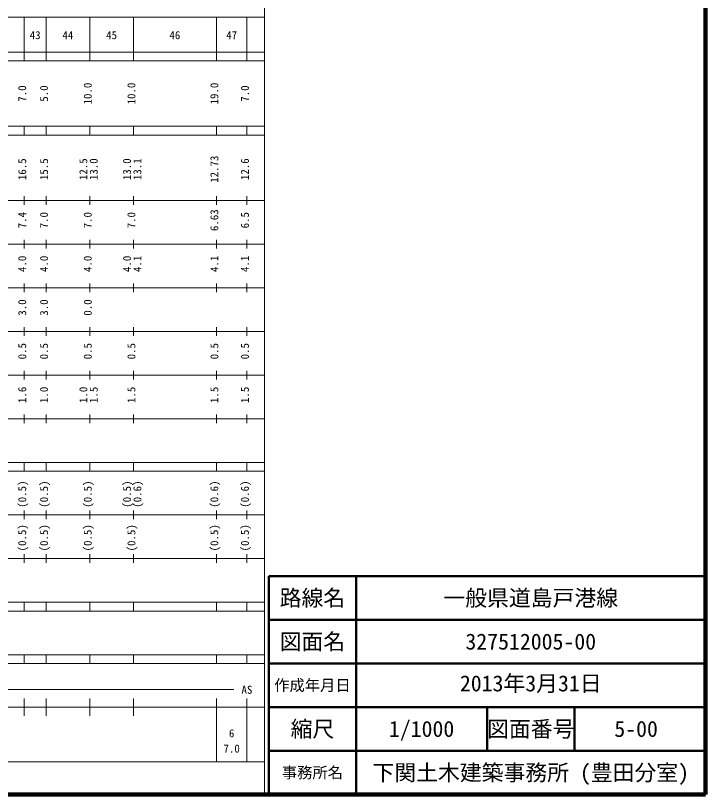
# Model space of a CAD drawing. Units: millimetres, scale not verified. Extents: x 40000 to 680000, y 20000 to 380000.
# Drawn here: x 522019 to 680000, y 20000 to 198357 of the extents above; entities that cross this region are included whole.
import ezdxf
from ezdxf.enums import TextEntityAlignment as Align

# ---------------------------------------------------------------- set-up
doc = ezdxf.new("R2010")
doc.units = ezdxf.units.MM
doc.header["$LTSCALE"] = 1000
for name, color, linetype, lineweight in [('M-TTL', 2, 'Continuous', 140), ('M-TTL-BAND', 7, 'Continuous', 13), ('M-TTL-FRAM', 2, 'Continuous', 50), ('M-TTL-LINE', 7, 'Continuous', 50)]:
    doc.layers.add(name, color=color, linetype=linetype, lineweight=lineweight)
doc.layers.add('M-TTL-TXT', color=7, linetype='Continuous')
doc.styles.add('ＭＳ ゴシック', font='')
doc.styles.get('ＭＳ ゴシック').set_extended_font_data('MS Gothic')

msp = doc.modelspace()

# ---------------------------------------------------------------- linework, layer by layer
at = {"layer": 'M-TTL'}
for p, q in [((680000, 20000), (680000, 380000)), ((40000, 20000), (680000, 20000))]:
    msp.add_line(p, q, dxfattribs=at)
at = {"layer": 'M-TTL-BAND'}
for p, q in [((579000, 20000), (579000, 370000)), ((68000, 198000), (579000, 198000)), ((524000, 188000), (524000, 198000)), ((529000, 188000), (529000, 198000)), ((539000, 188000), (539000, 198000)), ((549000, 188000), (549000, 198000)), ((568000, 188000), (568000, 198000)), ((575000, 188000), (575000, 198000)), ((40000, 190000), (579000, 190000)), ((40000, 188000), (579000, 188000)), ((40000, 173000), (579000, 173000)), ((524000, 171000), (524000, 173000)), ((529000, 171000), (529000, 173000)), ((539000, 171000), (539000, 173000)), ((549000, 171000), (549000, 173000)), ((568000, 171000), (568000, 173000)), ((575000, 171000), (575000, 173000)), ((40000, 171000), (579000, 171000)), ((524000, 155000), (524000, 157000)), ((529000, 155000), (529000, 157000)), ((539000, 155000), (539000, 157000)), ((549000, 155000), (549000, 157000)), ((568000, 155000), (568000, 157000)), ((575000, 155000), (575000, 157000)), ((40000, 156000), (579000, 156000)), ((524000, 145000), (524000, 147000)), ((529000, 145000), (529000, 147000)), ((539000, 145000), (539000, 147000)), ((549000, 145000), (549000, 147000)), ((568000, 145000), (568000, 147000)), ((575000, 145000), (575000, 147000)), ((46000, 146000), (579000, 146000)), ((52000, 136000), (579000, 136000)), ((524000, 135000), (524000, 137000)), ((529000, 135000), (529000, 137000)), ((539000, 135000), (539000, 137000)), ((549000, 135000), (549000, 137000)), ((568000, 135000), (568000, 137000)), ((575000, 135000), (575000, 137000)), ((524000, 125000), (524000, 127000)), ((529000, 125000), (529000, 127000)), ((539000, 125000), (539000, 127000)), ((549000, 125000), (549000, 127000)), ((568000, 125000), (568000, 127000)), ((575000, 125000), (575000, 127000)), ((46000, 126000), (579000, 126000)), ((52000, 116000), (579000, 116000)), ((524000, 115000), (524000, 117000)), ((529000, 115000), (529000, 117000)), ((539000, 115000), (539000, 117000)), ((549000, 115000), (549000, 117000)), ((568000, 115000), (568000, 117000)), ((575000, 115000), (575000, 117000)), ((46000, 106000), (579000, 106000)), ((524000, 105000), (524000, 107000)), ((529000, 105000), (529000, 107000)), ((539000, 105000), (539000, 107000)), ((549000, 105000), (549000, 107000)), ((568000, 105000), (568000, 107000)), ((575000, 105000), (575000, 107000)), ((40000, 96000), (579000, 96000)), ((524000, 94000), (524000, 96000)), ((529000, 94000), (529000, 96000)), ((539000, 94000), (539000, 96000)), ((549000, 94000), (549000, 96000)), ((568000, 94000), (568000, 96000)), ((575000, 94000), (575000, 96000)), ((40000, 94000), (579000, 94000)), ((49000, 84000), (579000, 84000)), ((524000, 83000), (524000, 85000)), ((529000, 83000), (529000, 85000)), ((539000, 83000), (539000, 85000)), ((549000, 83000), (549000, 85000)), ((568000, 83000), (568000, 85000)), ((575000, 83000), (575000, 85000)), ((524000, 73000), (524000, 75000)), ((529000, 73000), (529000, 75000)), ((539000, 73000), (539000, 75000)), ((549000, 73000), (549000, 75000)), ((568000, 73000), (568000, 75000)), ((575000, 73000), (575000, 75000)), ((40000, 74000), (579000, 74000)), ((40000, 64000), (579000, 64000)), ((524000, 62000), (524000, 64000)), ((529000, 62000), (529000, 64000)), ((539000, 62000), (539000, 64000)), ((549000, 62000), (549000, 64000)), ((568000, 62000), (568000, 64000)), ((575000, 62000), (575000, 64000)), ((40000, 62000), (579000, 62000)), ((40000, 52000), (579000, 52000)), ((524000, 50000), (524000, 52000)), ((529000, 50000), (529000, 52000)), ((539000, 50000), (539000, 52000)), ((549000, 50000), (549000, 52000)), ((568000, 50000), (568000, 52000)), ((575000, 50000), (575000, 52000)), ((40000, 50000), (579000, 50000)), ((71000, 44000), (572000, 44000)), ((524000, 38000), (524000, 42000)), ((529000, 38000), (529000, 42000)), ((539000, 38000), (539000, 42000)), ((549000, 38000), (549000, 42000)), ((568000, 27500), (568000, 42000)), ((575000, 27500), (575000, 42000)), ((40000, 40000), (579000, 40000)), ((68000, 27500), (579000, 27500))]:
    msp.add_line(p, q, dxfattribs=at)
at = {"layer": 'M-TTL-FRAM'}
for p, q in [((680000, 70000), (580000, 70000)), ((580000, 70000), (580000, 20000))]:
    msp.add_line(p, q, dxfattribs=at)
at = {"layer": 'M-TTL-LINE'}
for p, q in [((600000, 70000), (600000, 20000)), ((680000, 60000), (580000, 60000)), ((680000, 50000), (580000, 50000)), ((680000, 40000), (580000, 40000)), ((630000, 40000), (630000, 30000)), ((650000, 40000), (650000, 30000)), ((680000, 30000), (580000, 30000))]:
    msp.add_line(p, q, dxfattribs=at)

# ---------------------------------------------------------------- texts
at = {"layer": 'M-TTL-BAND', "style": 'ＭＳ ゴシック'}
for s, p in [('43', (526500, 192405)), ('44', (534000, 192405)), ('45', (544000, 192405)), ('46', (558500, 192405)), ('47', (571500, 192405)), ('AS', (575000, 42500)), ('6', (571500, 32523)), ('7.0', (571500, 29033))]:
    msp.add_text(s, height=1833, dxfattribs=at).set_placement(p, align=Align.BOTTOM_CENTER)
for s, p in [('7.0', (525000, 180500)), ('5.0', (530000, 180500)), ('10.0', (540000, 180500)), ('10.0', (550000, 180500)), ('19.0', (569000, 180500)), ('7.0', (576000, 180500)), ('12.73', (569000, 163174)), ('16.5', (525000, 163174)), ('15.5', (530000, 163174)), ('12.5', (539000, 163174)), ('13.0', (541370, 163174)), ('13.0', (549000, 163174)), ('13.1', (551370, 163174)), ('12.6', (576000, 163174)), ('6.63', (569000, 151500)), ('7.4', (525000, 151500)), ('7.0', (530000, 151500)), ('7.0', (540000, 151500)), ('7.0', (550000, 151500)), ('6.5', (576000, 151500)), ('4.0', (525000, 141500)), ('4.0', (530000, 141500)), ('4.0', (540000, 141500)), ('4.0', (549000, 141500)), ('4.1', (551370, 141500)), ('4.1', (569000, 141500)), ('4.1', (576000, 141500)), ('3.0', (525000, 131500)), ('3.0', (525000, 131500)), ('3.0', (530000, 131500)), ('3.0', (530000, 131500)), ('0.0', (540008, 131500)), ('0.5', (525000, 121500)), ('0.5', (530000, 121500)), ('0.5', (540000, 121500)), ('0.5', (550000, 121500)), ('0.5', (569000, 121500)), ('0.5', (576000, 121500)), ('1.6', (525000, 111500)), ('1.0', (530000, 111500)), ('1.0', (539000, 111500)), ('1.5', (541370, 111500)), ('1.5', (550000, 111500)), ('1.5', (569000, 111500)), ('1.5', (576000, 111500)), ('(0.5)', (525000, 88764)), ('(0.5)', (530000, 88764)), ('(0.5)', (540000, 88764)), ('(0.5)', (549000, 88764)), ('(0.6)', (551370, 88764)), ('(0.6)', (569000, 88764)), ('(0.6)', (576000, 88764)), ('(0.5)', (525000, 78764)), ('(0.5)', (530000, 78764)), ('(0.5)', (540000, 78764)), ('(0.5)', (550000, 78764)), ('(0.5)', (569000, 78764)), ('(0.5)', (576000, 78764))]:
    msp.add_text(s, height=1833, rotation=90, dxfattribs=at).set_placement(p, align=Align.BOTTOM_CENTER)
at = {"layer": 'M-TTL-TXT', "style": 'ＭＳ ゴシック'}
for s, height, p in [('路線名', 3666, (590000, 65000)), ('路線名', 3666, (590000, 65000)), ('一般県道島戸港線', 3666, (640000, 65000)), ('図面名', 3666, (590000, 55000)), ('図面名', 3666, (590000, 55000)), ('327512005-00', 3666, (640000, 55000)), ('作成年月日', 2566, (590000, 45000)), ('作成年月日', 2566, (590000, 45000)), ('縮尺', 3666, (590000, 35000)), ('縮尺', 3666, (590000, 35000)), ('1/1000', 3666, (615000, 35000)), ('図面番号', 3666, (640000, 35000)), ('図面番号', 3666, (640000, 35000)), ('5-00', 3666, (664125, 35000)), ('下関土木建築事務所 (豊田分室)', 3666, (640000, 25000)), ('事務所名', 2566, (590000, 25000)), ('事務所名', 2566, (590000, 25000))]:
    msp.add_text(s, height=height, dxfattribs=at).set_placement(p, align=Align.MIDDLE_CENTER)
msp.add_text('2013年3月31日', height=3666, dxfattribs=at).set_placement((640000, 42500), align=Align.BOTTOM_CENTER)

doc.saveas('drawing.dxf')
